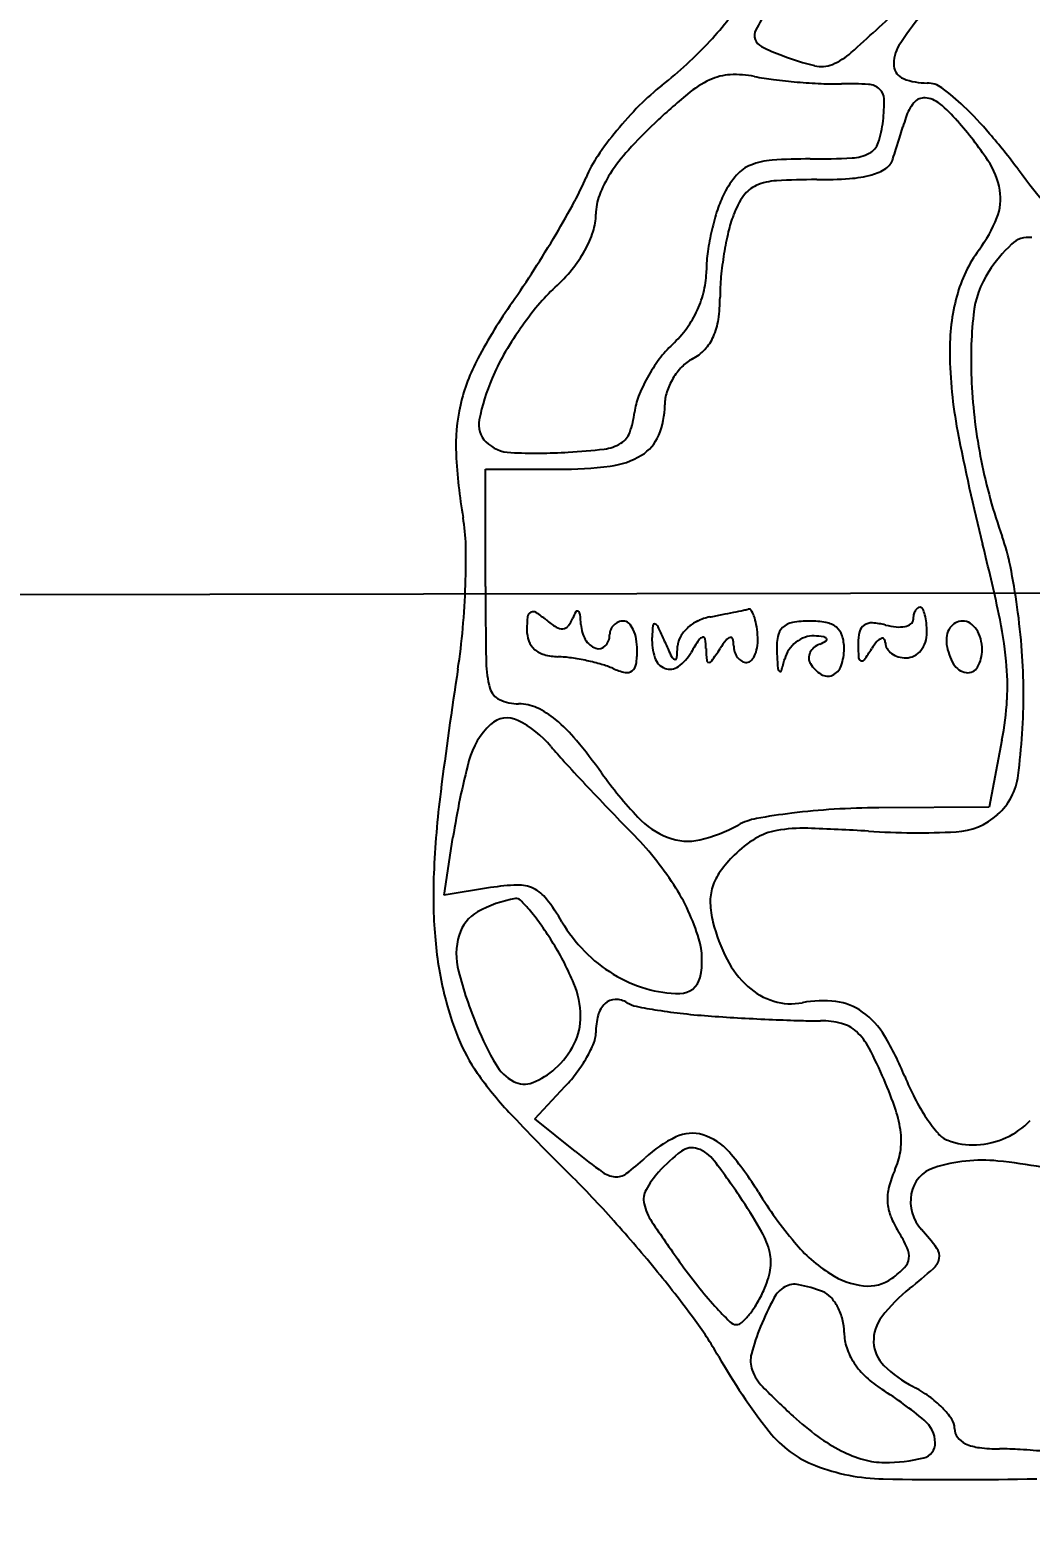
# Model space of a CAD drawing. Header units: millimetres. Extents: x 56222 to 3066687, y -650199 to -121287.
# Drawn here: x 135221.38 to 135226.13, y -182849.92 to -182842.8 of the extents above; entities that cross this region are included whole.
import ezdxf
from ezdxf import colors
from ezdxf.entities.mleader import LeaderData, LeaderLine
from ezdxf.math import Vec2, Vec3

# ---------------------------------------------------------------- set-up
doc = ezdxf.new("R2010")
doc.units = ezdxf.units.MM
doc.header["$MEASUREMENT"] = 0
doc.layers.add('Text', color=7, linetype='Continuous', lineweight=15)
doc.styles.add('style4', font='ARIALN.TTF')

msp = doc.modelspace()

# ---------------------------------------------------------------- linework, layer by layer
for p, q in [((135225.511, -182843.3189), (135225.5278, -182843.2653)), ((135225.4943, -182843.3725), (135225.511, -182843.3189)), ((135223.5427, -182845.4512), (135223.5427, -182844.8935)), ((135223.5427, -182844.8935), (135223.8905, -182844.8935)), ((135225.9991, -182846.1817), (135225.9375, -182846.501)), ((135225.9375, -182846.501), (135225.4126, -182846.5037)), ((135223.3457, -182846.9192), (135223.3881, -182846.6445)), ((135223.5674, -182846.8832), (135223.3457, -182846.9192)), ((135223.7771, -182847.9827), (135223.9224, -182847.8281)), ((135223.9716, -182848.1388), (135223.7771, -182847.9827))]:
    msp.add_line(p, q)
for centre, radius, start, end in [((135223.5599, -182841.8793), 1.4347, 317.03321, 328.30565), ((135225.8296, -182843.3273), 1.1299, 147.0572, 152.39093), ((135214.9912, -182831.4418), 15.4097, 311.90015, 313.08776), ((135226.624, -182843.5828), 1.3188, 139.92122, 147.71983), ((135223.1158, -182841.4657), 2.0416, 308.3797, 317.03321), ((135224.8789, -182842.8301), 0.057, 152.39096, 199.17644), ((135224.8817, -182842.8291), 0.06, 199.17632, 244.27125), ((135225.4064, -182841.7401), 1.2688, 244.27121, 249.18322), ((135225.4362, -182841.6617), 1.3526, 249.18318, 255.9332), ((135225.0744, -182842.6796), 0.3113, 292.28899, 311.90008), ((135225.642, -182842.9625), 0.1572, 147.71977, 185.02348), ((135225.1407, -182842.8414), 0.1365, 255.9332, 292.28895), ((135225.5551, -182842.9702), 0.07, 185.02336, 249.03789), ((135225.1439, -182844.0263), 1.2249, 128.37969, 135.24007), ((135224.8196, -182843.4878), 0.4932, 115.11563, 129.77342), ((135224.7208, -182843.277), 0.2604, 93.06318, 115.11562), ((135224.7316, -182843.4791), 0.4628, 78.72349, 93.06307), ((135225.071, -182841.7771), 1.2727, 258.72352, 262.87678), ((135225.2596, -182840.2679), 2.7936, 262.87677, 265.1841), ((135225.2639, -182840.217), 2.8447, 265.18413, 267.48276), ((135225.2061, -182841.5304), 1.5301, 267.48286, 271.13939), ((135225.2682, -182844.6485), 1.5887, 86.52387, 91.13945), ((135225.3592, -182843.1492), 0.0865, 48.13234, 86.52379), ((135225.3737, -182843.133), 0.0648, 0.9313, 48.13242), ((135225.6433, -182842.7398), 0.3167, 249.03794, 269.99996), ((135225.6433, -182843.1731), 0.1167, 53.37841, 90.00003), ((135225.0318, -182843.996), 1.1419, 46.5208, 53.37843), ((135226.7296, -182845.7823), 3.4786, 129.77344, 133.24094), ((135224.637, -182843.145), 0.8017, 353.43803, 0.93125), ((135225.7365, -182843.2813), 0.204, 139.89045, 162.65068), ((135225.6296, -182843.1913), 0.0643, 86.1837, 139.89048), ((135225.6258, -182843.2478), 0.1209, 50.68443, 86.1838), ((135225.2525, -182843.7037), 0.7101, 41.0975, 50.68437), ((135225.5108, -182844.3902), 1.7416, 135.24003, 140.50963), ((135237.7488, -182847.0587), 12.7962, 162.54564, 162.7558), ((135224.6715, -182844.3759), 1.6654, 40.36908, 46.52071), ((135225.407, -182844.3047), 1.6071, 140.50966, 145.89081), ((135225.807, -182844.8014), 2.132, 133.24106, 138.01058), ((135224.918, -182843.1773), 0.5188, 341.62703, 353.43806), ((135224.3283, -182844.5098), 1.9365, 34.07134, 41.0975), ((135223.2139, -182845.615), 3.5785, 36.89693, 40.36902), ((135225.3274, -182843.3132), 0.0874, 297.58172, 341.62714), ((135224.5611, -182843.7318), 0.5855, 145.89082, 157.32352), ((135224.8817, -182843.9685), 0.8871, 138.01063, 147.19412), ((135224.9272, -182843.7516), 0.329, 93.77265, 111.8481), ((135225.0874, -182846.1814), 2.7641, 89.99997, 93.77267), ((135225.0874, -182839.0772), 4.3401, 270.00001, 272.62679), ((135225.2774, -182843.2175), 0.1954, 272.62682, 297.58179), ((135225.3992, -182843.392), 0.0849, 303.87622, 342.65058), ((135213.2732, -182839.5791), 12.7962, 342.54564, 342.7558), ((135225.6361, -182843.6253), 0.3577, 9.53061, 34.07128), ((135222.895, -182843.0356), 1.2203, 331.45817, 337.32352), ((135224.6026, -182843.7886), 0.555, 147.1942, 158.95562), ((135225.0645, -182843.7788), 0.4337, 139.00931, 152.90825), ((135224.8706, -182843.6104), 0.1769, 111.84812, 139.0093), ((135225.1178, -182841.1438), 2.3719, 269.99996, 273.78778), ((135225.239, -182842.9741), 0.5376, 273.78771, 285.19001), ((135225.3206, -182843.2749), 0.2259, 285.19001, 303.87619), ((135229.6552, -182840.7793), 4.4759, 216.89691, 223.19534), ((135225.157, -182843.8262), 0.5377, 152.90819, 161.85118), ((135224.8851, -182843.6721), 0.1396, 113.03965, 145.16171), ((135224.9428, -182843.8079), 0.2872, 93.26004, 113.03971), ((135225.1178, -182846.8795), 3.3638, 89.99996, 93.2601), ((135225.747, -182843.6067), 0.2453, 338.20597, 9.5306), ((135219.5544, -182841.2187), 5.0229, 329.40847, 331.45823), ((135224.3225, -182843.6808), 0.2549, 158.95566, 179.99995), ((135225.119, -182843.8349), 0.4247, 145.16168, 159.18323), ((135223.8, -182843.6808), 0.2676, 342.0803, 359.99996), ((135225.7325, -182844.0148), 1.1433, 161.85119, 166.938), ((135225.3103, -182843.9077), 0.6293, 159.1832, 166.84308), ((135225.3454, -182843.4462), 0.6777, 323.52837, 338.20601), ((135219.061, -182840.927), 5.5962, 327.37917, 329.40853), ((135223.5778, -182843.609), 0.5012, 330.87502, 342.08025), ((135225.7588, -182844.0209), 1.1703, 166.93794, 171.9929), ((135226.2255, -182844.1216), 1.5692, 166.84305, 170.71427), ((135226.1254, -182843.9077), 0.1171, 82.70548, 133.72469), ((135223.4724, -182843.5502), 0.6218, 320.79041, 330.87505), ((135225.2568, -182843.9503), 0.6634, 171.9929, 179.72535), ((135226.4163, -182844.2378), 0.6539, 143.52836, 165.1184), ((135226.558, -182844.3601), 0.743, 133.72469, 146.76624), ((135226.3053, -182844.1346), 1.65, 170.71434, 174.54111), ((135219.8837, -182841.4536), 4.6193, 325.03587, 327.37919), ((135223.3361, -182843.4391), 0.7977, 312.42351, 320.79048), ((135224.1583, -182843.9451), 0.4352, 347.07955, 359.7254), ((135225.6851, -182844.0754), 1.027, 174.54116, 179.99996), ((135226.3241, -182844.2068), 0.4634, 146.76613, 173.96618), ((135224.4419, -182844.649), 0.8414, 132.42359, 140.52001), ((135224.111, -182843.9342), 0.4837, 335.39812, 347.07955), ((135223.9252, -182844.0754), 0.7329, 351.73026, 359.99995), ((135226.7627, -182844.3298), 1.0124, 165.11834, 180.68021), ((135225.7924, -182845.5854), 2.5907, 145.03586, 151.92165), ((135225.132, -182845.2175), 1.7356, 140.52002, 145.23091), ((135224.0886, -182843.9239), 0.5084, 324.01339, 335.39808), ((135224.0587, -182843.9022), 0.5453, 313.21189, 324.01331), ((135224.3464, -182844.1366), 0.3072, 335.89532, 351.73023), ((135227.9398, -182844.3776), 2.0881, 173.96619, 182.86502), ((135225.1521, -182845.2315), 1.76, 145.23091, 149.92461), ((135224.4249, -182844.1717), 0.2212, 316.72637, 335.89534), ((135224.4566, -182844.8287), 0.9563, 149.92462, 157.33474), ((135224.803, -182844.6945), 0.5418, 133.21184, 143.20408), ((135224.418, -182844.1652), 0.2308, 298.15497, 316.7264), ((135227.8395, -182844.317), 2.0892, 180.68012, 190.85718), ((135224.295, -182844.7865), 0.8935, 151.92166, 167.15476), ((135224.9926, -182844.8364), 0.7786, 143.20413, 150.81868), ((135224.6964, -182844.6191), 0.3057, 135.94315, 149.05027), ((135224.6228, -182844.548), 0.2034, 118.15498, 135.94321), ((135224.5718, -182844.8768), 1.0812, 157.33474, 168.35865), ((135224.9449, -182844.8097), 0.7239, 150.81867, 158.623), ((135224.6962, -182844.619), 0.3055, 149.05024, 162.16193), ((135228.4043, -182844.3543), 2.5531, 182.86507, 191.24737), ((135224.558, -182844.6583), 0.3084, 158.62297, 173.38711), ((135224.5982, -182844.5875), 0.2026, 162.16188, 179.99999), ((135224.273, -182844.7815), 0.871, 167.1548, 182.63134), ((135223.8349, -182844.5744), 0.4195, 339.95307, 353.38705), ((135224.0222, -182844.5875), 0.3735, 337.24952, 359.99999), ((135223.6245, -182844.6816), 0.114, 168.3586, 225.82218), ((135224.135, -182844.6839), 0.1, 301.00505, 339.95309), ((135235.401, -182842.8668), 9.7886, 190.85711, 194.09319), ((135223.6708, -182844.634), 0.1804, 225.82215, 267.5511), ((135224.0829, -182844.5972), 0.2013, 276.87734, 301.00513), ((135224.1804, -182844.6538), 0.2019, 301.2083, 337.24956), ((135225.7824, -182844.7121), 2.382, 182.63141, 189.93621), ((135223.7793, -182842.0981), 2.7186, 267.55107, 273.31336), ((135223.7772, -182842.0631), 2.7537, 273.31335, 276.87732), ((135224.0888, -182844.5027), 0.3786, 277.05631, 301.20835), ((135228.441, -182844.347), 2.5905, 191.24745, 199.53888), ((135223.8905, -182842.9), 1.9935, 269.99996, 277.05634), ((135222.5751, -182845.274), 0.8742, 1.22284, 9.93631), ((135225.0274, -182845.5585), 1.0317, 11.36863, 19.53898), ((135220.0666, -182845.3275), 3.3832, 358.03738, 1.22282), ((135216.4721, -182847.619), 9.7278, 12.08786, 14.09317), ((135222.8962, -182845.987), 3.2055, 7.85904, 11.36871), ((135219.6731, -182845.3141), 3.777, 354.90048, 358.03735), ((135245.1292, -182845.4512), 21.5864, 179.99999, 180.9582), ((135223.7705, -182845.5982), 0.0276, 116.78956, 173.45451), ((135223.7697, -182845.5966), 0.0258, 57.39416, 116.78963), ((135224.1622, -182845.6836), 0.2204, 149.3339, 158.13731), ((135223.9793, -182845.5752), 0.00783, 52.50139, 149.33402), ((135223.9699, -182845.5874), 0.0232, 6.63682, 52.50118), ((135222.8857, -182836.5798), 9.1793, 281.19576, 281.54916), ((135222.9083, -182836.6901), 9.0667, 281.54913, 281.8505), ((135224.6606, -182845.041), 0.5339, 281.85051, 284.22522), ((135224.795, -182845.5713), 0.0132, 33.51711, 104.22522), ((135224.6978, -182845.6357), 0.1298, 20.25688, 33.51704), ((135225.6482, -182845.6013), 0.0708, 151.11691, 167.81857), ((135225.6261, -182845.5891), 0.0455, 129.90367, 151.1168), ((135225.6094, -182845.5691), 0.0195, 89.99995, 129.90371), ((135225.6094, -182845.5638), 0.0142, 26.54027, 90.00002), ((135225.4882, -182845.6243), 0.1497, 15.25513, 26.54014), ((135222.6123, -182846.0262), 3.4921, 4.40716, 7.85909), ((135224.2775, -182845.6564), 0.5379, 173.45469, 179.99998), ((135223.5245, -182845.98), 0.4809, 50.30986, 57.39418), ((135224.1049, -182845.2806), 0.428, 230.30979, 238.12648), ((135223.9077, -182845.5978), 0.0545, 238.1266, 273.79889), ((135223.909, -182845.6178), 0.0345, 273.79865, 322.29628), ((135223.813, -182845.5435), 0.1558, 322.29627, 338.13735), ((135223.3328, -182845.6616), 0.6647, 2.58308, 6.63691), ((135224.1543, -182845.6245), 0.1577, 182.58299, 209.87252), ((135224.1992, -182845.6812), 0.0661, 134.99993, 157.3759), ((135224.1992, -182845.6812), 0.0661, 112.6241, 135.00007), ((135224.1988, -182845.6803), 0.0651, 89.99998, 112.62404), ((135224.1988, -182845.6506), 0.0354, 44.91717, 89.99997), ((135224.1468, -182845.7025), 0.1089, 25.38956, 44.91715), ((135225.2489, -182845.7314), 0.915, 174.03321, 177.61986), ((135224.3468, -182845.6371), 0.00802, 71.61433, 174.03321), ((135224.3416, -182845.6528), 0.0246, 24.8778, 71.61428), ((135221.868, -182846.7998), 2.7511, 23.25388, 24.87785), ((135224.6462, -182845.8053), 0.2123, 116.31991, 132.3341), ((135224.6511, -182845.8152), 0.2233, 100.90208, 116.32), ((135222.3861, -182834.0553), 11.7528, 280.90219, 281.19577), ((135224.595, -182845.6736), 0.2393, 10.22207, 20.25685), ((135224.3531, -182845.7173), 0.4852, 4.30786, 10.22199), ((135225.0096, -182845.7026), 0.0783, 133.34368, 170.37397), ((135225.0182, -182845.7116), 0.0907, 99.73813, 133.34371), ((135225.0846, -182846.0985), 0.4833, 90.00001, 99.7381), ((135225.0846, -182846.0498), 0.4345, 79.71267, 89.99997), ((135225.1423, -182845.7314), 0.111, 51.34025, 79.71258), ((135225.1595, -182845.71), 0.0835, 17.33431, 51.34013), ((135225.3737, -182845.6792), 0.0534, 124.09771, 166.04164), ((135225.379, -182845.6871), 0.063, 86.46658, 124.09783), ((135225.3628, -182845.9502), 0.3266, 75.345, 86.46654), ((135225.5244, -182845.3323), 0.312, 255.34505, 264.72852), ((135225.5096, -182845.4924), 0.1513, 264.72854, 280.85105), ((135225.5244, -182845.5696), 0.0727, 280.85102, 305.18572), ((135225.5522, -182845.6091), 0.0244, 305.18583, 0.00017), ((135225.6844, -182845.6091), 0.1078, 167.81849, 180), ((135225.3986, -182845.6488), 0.2425, 5.90642, 15.25511), ((135225.1943, -182845.6699), 0.4479, 359.99998, 5.90632), ((135225.8148, -182845.6913), 0.0768, 118.59496, 145.56562), ((135225.8121, -182845.6863), 0.0711, 90.00001, 118.59485), ((135225.8121, -182845.6797), 0.0645, 56.7845, 89.99993), ((135225.7885, -182845.7156), 0.1074, 34.11875, 56.78457), ((135224.0134, -182846.0039), 2.0154, 5.64361, 12.08792), ((135220.3643, -182845.3757), 3.0831, 351.24786, 354.9005), ((135223.8963, -182845.6564), 0.1568, 179.99992, 200.1003), ((135223.8399, -182845.677), 0.0967, 200.10036, 228.9578), ((135224.0988, -182845.6564), 0.0936, 209.87257, 250.16257), ((135224.056, -182845.6808), 0.0773, 317.03668, 359.99998), ((135224.1983, -182845.6808), 0.0651, 157.37596, 180.00002), ((135224.0822, -182845.7332), 0.1804, 10.42061, 25.38947), ((135223.9719, -182845.7535), 0.2925, 360, 10.42064), ((135224.6083, -182845.7047), 0.2739, 177.61994, 198.13416), ((135226.7975, -182844.6815), 2.6142, 203.25387, 204.94406), ((135224.5532, -182845.7386), 0.0966, 150.00781, 177.60504), ((135224.6213, -182845.778), 0.1753, 132.33399, 150.00785), ((135225.8152, -182846.5178), 1.4977, 147.16084, 149.79313), ((135224.5826, -182845.7222), 0.0307, 104.12834, 147.16087), ((135224.5775, -182845.702), 0.00987, 8.76108, 104.12841), ((135224.2148, -182845.7579), 0.3768, 1.74588, 8.76104), ((135225.1546, -182846.0673), 0.5912, 142.28114, 147.12741), ((135224.7147, -182845.727), 0.035, 104.24571, 142.28102), ((135224.7085, -182845.703), 0.0102, 15.97215, 104.24583), ((135224.6092, -182845.7314), 0.1135, 0.70185, 15.97191), ((135224.5572, -182845.7019), 0.2805, 354.03082, 4.30783), ((135225.2631, -182845.7456), 0.3354, 170.37399, 182.95129), ((135225.1182, -182845.8424), 0.1605, 128.06317, 145.77622), ((135225.1134, -182845.8363), 0.1527, 109.8824, 128.06308), ((135225.1004, -182845.8003), 0.1144, 87.30427, 109.88248), ((135225.0785, -182846.2655), 0.5801, 82.93557, 87.30419), ((135225.0562, -182845.5331), 0.2063, 291.95741, 300.98347), ((135225.1472, -182845.7113), 0.0216, 35.6862, 82.93563), ((135225.1584, -182845.7032), 0.00786, 300.98303, 35.68591), ((135225.0426, -182845.7464), 0.2059, 359.99998, 17.33434), ((135225.5401, -182845.7205), 0.2249, 166.0416, 180.46998), ((135225.6624, -182845.9291), 0.3365, 140.05622, 147.12748), ((135225.4463, -182845.7481), 0.0546, 112.93547, 140.0562), ((135225.4294, -182845.7081), 0.0112, 37.36007, 112.93534), ((135225.4144, -182845.7195), 0.03, 0.80991, 37.36027), ((135225.5184, -182845.6771), 0.1227, 320.71055, 341.61848), ((135225.4965, -182845.6699), 0.1457, 341.61845, 359.99999), ((135225.8646, -182845.7076), 0.1302, 169.56714, 188.34962), ((135225.8289, -182845.701), 0.0939, 145.56561, 169.56714), ((135225.7555, -182845.738), 0.1474, 15.09517, 34.11871), ((135225.704, -182845.7519), 0.2006, 0.00001, 15.09506), ((135223.8544, -182845.6604), 0.1187, 228.95771, 254.42259), ((135223.898, -182845.5041), 0.281, 254.42262, 267.80178), ((135223.8629, -182846.418), 0.6336, 81.90641, 87.80176), ((135224.0814, -182845.7046), 0.0425, 250.16262, 317.03675), ((135223.8279, -182845.7535), 0.4366, 351.16931, 359.99995), ((135224.45, -182845.7734), 0.0253, 204.94413, 251.03186), ((135223.6146, -182845.6994), 0.8428, 353.79124, 357.60495), ((135224.3306, -182845.6535), 0.2201, 306.01282, 329.79309), ((135225.6402, -182845.7145), 1.0492, 181.74593, 184.8404), ((135222.812, -182844.5534), 2.1981, 325.31304, 327.12744), ((135224.8316, -182845.7287), 0.1089, 180.70198, 197.46063), ((135224.8105, -182845.7353), 0.0868, 197.46057, 217.32668), ((135224.796, -182845.7464), 0.0685, 217.32654, 239.98714), ((135224.7399, -182845.7397), 0.0923, 317.51743, 338.51559), ((135224.6752, -182845.7142), 0.1618, 338.51555, 354.03088), ((135228.2071, -182845.5938), 3.2833, 182.95131, 184.26177), ((135225.1016, -182845.8312), 0.1404, 145.77624, 165.35457), ((135225.1372, -182845.7904), 0.0568, 154.06879, 181.84038), ((135225.1513, -182845.7973), 0.0726, 129.99791, 154.0688), ((135225.1732, -182845.8234), 0.1067, 111.95729, 129.9979), ((135225.0082, -182845.7464), 0.2404, 340.13363, 359.99996), ((135226.7623, -182845.7105), 1.4472, 180.47006, 183.1484), ((135224.3747, -182845.0969), 1.1967, 324.05655, 327.12742), ((135225.4971, -182845.7184), 0.0527, 180.80982, 211.90634), ((135225.5211, -182845.7034), 0.081, 211.90636, 234.43805), ((135225.5354, -182845.6834), 0.1056, 234.43813, 253.89541), ((135225.5438, -182845.6543), 0.1359, 253.89525, 269.99997), ((135225.5438, -182845.7094), 0.0807, 269.99999, 297.7002), ((135225.5333, -182845.6894), 0.1034, 297.70017, 320.71067), ((135225.989, -182845.6893), 0.2559, 188.34961, 210.67881), ((135225.7371, -182845.7519), 0.1676, 330.57637, 0.00003), ((135223.5806, -182845.9515), 2.5209, 0.00003, 4.40714), ((135245.4619, -182849.2396), 22.3102, 171.24786, 172.75701), ((135224.0242, -182845.8042), 0.4785, 180.95817, 195.80585), ((135223.8023, -182846.8439), 1.0638, 77.90735, 81.90642), ((135223.8108, -182846.8042), 1.0231, 73.87096, 77.90738), ((135223.974, -182846.24), 0.4358, 66.2334, 73.87107), ((135224.2703, -182845.567), 0.2995, 246.23345, 257.73107), ((135224.2154, -182845.8195), 0.0412, 257.73116, 307.36674), ((135224.2104, -182845.8129), 0.0494, 307.3667, 351.16939), ((135224.4244, -182845.765), 0.0804, 198.13417, 249.16384), ((135224.42, -182845.7765), 0.0681, 249.16381, 306.01272), ((135224.4445, -182845.7897), 0.00804, 251.03149, 353.79102), ((135224.6046, -182845.8022), 0.00988, 184.84063, 270.0001), ((135224.6046, -182845.7941), 0.018, 269.99999, 325.31312), ((135224.7852, -182845.765), 0.0471, 239.98728, 270.00001), ((135224.7852, -182845.7812), 0.0308, 269.99996, 317.51743), ((135224.9556, -182845.8361), 0.0228, 184.26171, 228.90812), ((135224.9445, -182845.8489), 0.00582, 228.90799, 342.69837), ((135223.7717, -182845.4836), 1.2342, 342.69845, 345.35456), ((135225.1319, -182845.7905), 0.0516, 181.84041, 211.71751), ((135225.2226, -182845.7345), 0.1582, 211.71749, 238.09194), ((135225.1615, -182845.8019), 0.0773, 293.91865, 340.13355), ((135225.3333, -182845.7891), 0.016, 183.14831, 249.578), ((135225.3325, -182845.7913), 0.0137, 249.57802, 324.05641), ((135225.8419, -182845.7766), 0.0849, 210.67879, 261.43828), ((135225.8371, -182845.8083), 0.0528, 261.43832, 330.57641), ((135224.8367, -182845.9226), 1.1881, 356.75655, 5.64371), ((135225.1695, -182845.8198), 0.0577, 238.09192, 293.91862), ((135223.6462, -182845.9112), 0.0857, 195.8059, 245.13863), ((135223.7006, -182845.7939), 0.215, 245.13862, 270.00005), ((135224.5822, -182845.9082), 1.443, 349.07474, 356.7566), ((135222.9779, -182845.9515), 3.1236, 352.67458, 359.99998), ((135223.7006, -182846.217), 0.2082, 65.3621, 89.99996), ((135223.6215, -182846.3894), 0.3978, 50.18661, 65.36198), ((135223.8115, -182846.37), 0.359, 132.85943, 165.23942), ((135223.6457, -182846.1914), 0.1153, 63.83436, 132.85939), ((135223.4832, -182846.5221), 0.4838, 39.90176, 63.83438), ((135223.386, -182846.6719), 0.7656, 39.70703, 50.18668), ((135225.5135, -182844.8245), 2.1627, 219.90174, 222.39011), ((135221.835, -182847.9599), 2.7817, 35.69451, 39.7071), ((135226.9297, -182847.1916), 3.5836, 165.23946, 171.21772), ((135232.4074, -182838.5317), 11.4968, 222.39004, 223.11197), ((135225.8173, -182845.099), 2.1217, 215.69454, 223.07421), ((135225.7766, -182846.3113), 0.3018, 311.98101, 352.67458), ((135227.9096, -182847.0088), 4.6167, 172.757, 177.61106), ((135233.4283, -182837.5759), 12.8953, 223.1119, 223.83726), ((135232.661, -182838.3127), 11.8315, 223.83723, 224.61095), ((135224.5505, -182846.2834), 0.3875, 223.07418, 249.06115), ((135224.8826, -182846.8356), 0.2855, 100.39531, 118.93601), ((135225.3506, -182849.3867), 2.8791, 96.99735, 100.39543), ((135225.3947, -182849.7461), 3.2413, 93.42317, 96.99744), ((135225.4332, -182850.3904), 3.8867, 90.30396, 93.42318), ((135225.7643, -182846.2976), 0.3203, 272.94456, 311.98098), ((135223.1017, -182847.7431), 1.5966, 33.13349, 44.611), ((135224.404, -182845.97), 0.7036, 282.93884, 298.93592), ((135224.9795, -182846.9042), 0.2971, 100.07148, 121.22053), ((135225.053, -182847.3181), 0.7174, 88.22754, 100.07148), ((135224.805, -182855.3304), 8.7335, 86.32807, 88.2275), ((135225.5954, -182843.0143), 3.6079, 266.32801, 272.94453), ((135224.5039, -182846.4049), 0.2573, 249.06106, 282.93888), ((135225.0984, -182847.1004), 0.5265, 121.22051, 135.00002), ((135225.1886, -182847.1906), 0.654, 135.00004, 144.08445), ((135225.7186, -182846.9174), 2.4238, 177.61105, 184.69743), ((135224.866, -182846.957), 0.2557, 144.08446, 162.40337), ((135223.7262, -182847.8619), 0.9915, 91.86916, 99.21746), ((135223.6993, -182847.0374), 0.1666, 64.38455, 91.86906), ((135223.697, -182847.0422), 0.1719, 37.47407, 64.3846), ((135223.6125, -182847.4097), 0.9866, 16.67283, 33.1335), ((135224.8387, -182846.9483), 0.227, 162.40351, 182.09582), ((135223.7817, -182847.492), 0.5653, 99.84507, 119.25822), ((135223.6896, -182846.9616), 0.0269, 44.46762, 99.84492), ((135223.0334, -182847.6057), 0.9465, 40.21873, 44.46776), ((135222.9993, -182847.6346), 0.9912, 35.12588, 40.21864), ((135222.9736, -182847.5968), 1.0834, 30.57093, 37.47413), ((135225.0558, -182846.9403), 0.4443, 182.09579, 194.01059), ((135223.5971, -182847.1625), 0.1876, 119.25829, 163.40109), ((135222.424, -182848.0392), 1.6944, 31.71748, 35.12587), ((135224.5388, -182846.6722), 0.7345, 210.57092, 224.38583), ((135225.4183, -182846.8499), 0.8179, 194.01057, 207.29015), ((135225.1145, -182846.9671), 1.8177, 184.69743, 193.49008), ((135223.7236, -182847.2002), 0.3196, 163.40116, 194.5492), ((135224.2146, -182847.2293), 0.358, 346.90858, 16.6728), ((135222.7215, -182847.8553), 1.3447, 22.5891, 31.71744), ((135224.5141, -182846.6964), 0.6999, 224.38574, 238.70865), ((135225.319, -182846.7861), 1.9679, 194.5492, 202.67653), ((135225.0935, -182847.0175), 0.4524, 207.29004, 227.97749), ((135223.5742, -182847.5006), 0.4213, 0.9127, 22.58906), ((135224.4932, -182846.7307), 0.6597, 238.7087, 253.48403), ((135224.4673, -182847.2881), 0.0986, 270.00001, 346.90856), ((135224.7449, -182847.0557), 1.4376, 193.49009, 202.1333), ((135224.1606, -182847.4858), 0.0711, 90.38675, 133.812), ((135224.1609, -182847.5212), 0.1065, 58.28248, 90.3868), ((135224.4673, -182846.818), 0.5686, 253.4841, 269.99995), ((135225.0088, -182847.1115), 0.3259, 227.97744, 252.99243), ((135224.9961, -182847.1528), 0.2827, 252.99237, 280.82221), ((135225.1462, -182847.9376), 0.5164, 82.94539, 100.82223), ((135223.7135, -182847.4984), 0.2819, 333.19234, 0.91266), ((135224.3931, -182847.5738), 0.3255, 165.13196, 179.99995), ((135224.1944, -182847.5211), 0.1199, 133.81205, 165.13195), ((135224.286, -182847.3188), 0.1315, 238.28253, 258.56301), ((135224.7486, -182845.032), 2.4646, 258.56294, 260.96492), ((135224.7584, -182844.9703), 2.527, 260.96493, 263.77687), ((135224.8556, -182844.079), 3.4236, 263.77687, 266.01637), ((135225.3106, -182837.5449), 9.9736, 266.01637, 266.83295), ((135225.1758, -182847.6979), 0.2748, 54.28578, 82.94537), ((135225.1129, -182847.7854), 0.3826, 30.96785, 54.28573), ((135224.9304, -182846.9485), 1.5468, 202.67646, 210.06505), ((135225.4239, -182835.4977), 12.0239, 266.83293, 267.54271), ((135225.3722, -182836.7032), 10.8173, 267.54264, 268.25677), ((135225.1202, -182844.9823), 2.5343, 268.25678, 270.35512), ((135225.1383, -182847.9051), 0.3885, 75.44559, 90.35511), ((135225.1943, -182847.6896), 0.1659, 47.28927, 75.4456), ((135224.2201, -182847.2692), 0.8711, 202.13327, 214.71194), ((135223.6017, -182847.4419), 0.4071, 312.14475, 333.19222), ((135223.5049, -182847.3925), 0.5989, 330.26308, 337.41151), ((135223.9406, -182847.5738), 0.127, 337.41151, 359.99993), ((135225.1091, -182847.7819), 0.2914, 27.75877, 47.28932), ((135224.2899, -182848.2793), 1.3425, 21.80737, 30.96775), ((135223.3981, -182847.3315), 0.7219, 323.43864, 330.26307), ((135223.5603, -182848.5971), 2.0417, 23.11579, 27.75887), ((135224.8186, -182846.8546), 1.5991, 214.71199, 223.26366), ((135223.777, -182847.6161), 0.2141, 210.06507, 241.83651), ((135223.6401, -182847.4843), 0.35, 291.32245, 312.14469), ((135223.3778, -182847.3165), 0.7472, 316.78824, 323.43864), ((135223.7276, -182847.7085), 0.1093, 241.83641, 291.32244), ((135223.5916, -182848.5837), 2.0077, 18.67297, 23.11581), ((135226.6236, -182847.3456), 1.1711, 201.80741, 207.45014), ((135226.444, -182847.4389), 0.9687, 207.45018, 213.95563), ((135231.8364, -182840.2498), 11.2362, 223.26365, 225.29232), ((135224.993, -182848.1101), 0.5285, 6.68365, 18.67296), ((135226.2941, -182847.5398), 0.788, 213.95562, 220.66716), ((135225.8698, -182847.742), 0.3624, 294.30263, 316.51151), ((135224.5251, -182848.229), 0.1777, 73.15579, 115.54718), ((135224.4997, -182848.313), 0.2654, 40.56435, 73.1557), ((135225.196, -182848.0863), 0.324, 350.61475, 6.68367), ((135225.7812, -182847.9804), 0.1119, 220.667, 249.00639), ((135224.7022, -182848.5994), 0.5882, 115.54717, 132.94055), ((135224.5244, -182848.204), 0.0835, 71.1071, 126.90466), ((135224.4972, -182848.2837), 0.1678, 37.0847, 71.10712), ((135225.8605, -182847.7739), 0.333, 249.00634, 273.05525), ((135225.8573, -182847.7142), 0.3928, 273.05522, 294.30267), ((135226.0353, -182845.5679), 3.2967, 231.24442, 234.03138), ((135223.5712, -182847.3841), 1.072, 306.73822, 312.94047), ((135224.9347, -182848.7503), 0.7667, 126.90475, 137.85526), ((135221.6683, -182850.422), 3.7139, 33.49534, 37.08474), ((135223.5508, -182849.1253), 1.5145, 31.57951, 40.56438), ((135225.1627, -182848.0808), 0.3578, 335.69758, 350.61464), ((135225.9046, -182848.929), 0.7494, 84.22108, 107.75351), ((135225.7156, -182850.7966), 2.6265, 74.96922, 84.22112), ((135220.2162, -182851.9891), 5.2818, 42.02521, 45.29222), ((135224.1692, -182848.1393), 0.1196, 234.03132, 264.79546), ((135224.1655, -182848.1803), 0.0784, 264.79538, 306.7382), ((135224.6975, -182848.5357), 0.4468, 137.85532, 151.14448), ((135225.9224, -182848.4239), 0.4758, 155.69763, 165.86165), ((135225.7248, -182848.3674), 0.1597, 107.75348, 169.80422), ((135224.3892, -182848.3657), 0.0947, 151.14451, 193.11613), ((135226.5564, -182847.2778), 2.0135, 211.57957, 219.92136), ((135225.6834, -182848.3637), 0.2293, 165.86172, 183.40708), ((135225.7656, -182848.3748), 0.2012, 169.80416, 222.14474), ((135224.5481, -182848.3287), 0.2579, 193.11618, 213.79181), ((135222.5491, -182849.8391), 2.6576, 29.71487, 33.49536), ((135225.6778, -182848.364), 0.2237, 183.40711, 201.21355), ((135219.0044, -182853.0812), 6.913, 39.3551, 42.02519), ((135230.1575, -182844.5747), 7.0075, 213.79179, 215.68389), ((135225.8776, -182848.2865), 0.438, 201.2136, 211.98529), ((135224.5422, -182848.7016), 0.3627, 13.29244, 29.71481), ((135224.8844, -182848.9067), 0.7329, 25.00831, 31.98524), ((135224.7285, -182849.3134), 1.1976, 36.63342, 42.14467), ((135224.7003, -182848.6642), 0.2003, 349.17394, 13.29243), ((135225.5933, -182848.0836), 0.7578, 219.9213, 237.22148), ((135225.4669, -182848.635), 0.0902, 352.37907, 25.00837), ((135225.6406, -182848.6351), 0.0609, 348.58395, 36.63338), ((135219.4949, -182852.6789), 6.2787, 36.64604, 39.35508), ((135226.9992, -182846.8428), 3.1192, 215.68389, 218.31892), ((135224.4766, -182848.6214), 0.428, 335.50453, 349.17397), ((135225.1982, -182848.3609), 0.4712, 306.17496, 315.69776), ((135225.481, -182848.6369), 0.076, 315.69779, 352.37905), ((135223.7841, -182846.5628), 2.8484, 308.5679, 311.53818), ((135225.6155, -182848.6301), 0.0865, 311.53825, 348.58394), ((135225.0138, -182848.8658), 0.0961, 78.42404, 119.51359), ((135224.8908, -182849.4662), 0.7089, 69.00634, 78.42413), ((135225.3828, -182848.4106), 0.3689, 237.22147, 263.4756), ((135225.3627, -182848.5859), 0.1924, 263.47564, 306.17496), ((135226.038, -182847.6025), 1.8941, 218.31892, 222.14776), ((135224.2654, -182848.5252), 0.6601, 329.41498, 335.50455), ((135226.3471, -182849.5902), 1.6192, 152.24231, 157.49999), ((135225.0321, -182848.8982), 0.1333, 119.51353, 152.24231), ((135225.1066, -182848.9038), 0.1066, 43.0604, 69.00641), ((135225.0235, -182848.9815), 0.2203, 27.98368, 43.06048), ((135226.0499, -182849.4044), 0.786, 128.56791, 142.31111), ((135226.1909, -182847.464), 2.1004, 222.14779, 224.96362), ((135224.5336, -182848.7026), 0.3378, 312.65818, 321.34716), ((135224.4433, -182848.6303), 0.4535, 321.34711, 329.41515), ((135224.9863, -182849.0013), 0.2625, 14.12886, 27.98372), ((135223.0952, -182850.0006), 1.7914, 29.75515, 36.64599), ((135224.7362, -182848.9169), 0.0444, 224.96364, 269.99993), ((135224.7362, -182848.9225), 0.0388, 270.00003, 312.65818), ((135225.7795, -182849.3551), 1.0049, 157.49996, 165.28415), ((135224.9929, -182848.9996), 0.2557, 360, 14.12885), ((135225.5767, -182849.0388), 0.1881, 142.31116, 182.05595), ((135225.4747, -182848.9996), 0.2261, 179.99997, 198.82388), ((135225.5516, -182849.0397), 0.1629, 182.05592, 225.68914), ((135227.1867, -182847.6616), 2.9215, 209.75516, 218.25327), ((135224.9355, -182849.1335), 0.1322, 165.2841, 199.9859), ((135225.553, -182848.9729), 0.3089, 198.82387, 213.72267), ((135225.0131, -182849.1052), 0.2149, 199.98592, 224.54494), ((135225.6097, -182848.9351), 0.3771, 213.72274, 227.12154), ((135225.8432, -182848.741), 0.5804, 225.68908, 242.65561), ((135227.671, -182846.4892), 3.9443, 224.54496, 227.4969), ((135225.7126, -182848.8243), 0.5282, 227.12156, 237.5294), ((135224.3744, -182850.9273), 1.9644, 50.29996, 57.52943), ((135225.2939, -182849.8032), 0.6155, 54.42809, 62.65566), ((135225.3634, -182849.7061), 0.496, 44.75582, 54.42802), ((135225.9578, -182848.3587), 1.4084, 227.49691, 233.66228), ((135225.4515, -182849.6187), 0.3719, 33.97755, 44.75587), ((135225.6944, -182849.4551), 0.0791, 0.00003, 33.97762), ((135225.297, -182849.1515), 0.5151, 218.25335, 248.94681), ((135225.5361, -182849.5279), 0.1457, 1.90659, 50.29992), ((135225.8433, -182849.4551), 0.0698, 180.00003, 217.21827), ((135225.5958, -182848.8508), 0.7975, 233.66225, 243.10063), ((135225.61, -182849.5255), 0.0718, 283.5568, 1.90656), ((135225.8681, -182849.4362), 0.101, 217.21831, 245.43852), ((135225.9187, -182849.3255), 0.2227, 245.4384, 263.04893), ((135225.9894, -182848.7456), 0.8069, 263.0489, 269.80601), ((135225.9808, -182851.2992), 1.7467, 86.54681, 89.80604), ((135225.8339, -182853.7338), 4.1857, 84.85041, 86.54679), ((135225.5028, -182849.0341), 0.592, 243.10065, 254.13325), ((135225.4406, -182849.253), 0.3644, 254.13332, 269.99994), ((135225.4406, -182848.8229), 0.7945, 270.00001, 283.55685), ((135225.4527, -182848.7469), 0.9486, 248.94678, 268.89568), ((135225.7716, -182832.2077), 17.491, 268.89567, 271.28597)]:
    msp.add_arc(centre, radius, start, end)

# ---------------------------------------------------------------- leaders
at = {"layer": 'Text', "color": 1, "lineweight": 0, "ltscale": 20}
ml = msp.add_multileader_mtext('Standard', dxfattribs=at)
ml.set_content('frame_\\Pply+veneer\\Pfinish', color=1, style='style4')
ml.set_leader_properties()
ml.build(insert=Vec2(0, 0))
ml.multileader.update_dxf_attribs({"dogleg_length": 2.0246, "arrow_head_size": 2})
ctx = ml.context
ctx.base_point, ctx.char_height, ctx.arrow_head_size, ctx.landing_gap_size, ctx.plane_origin = Vec3(135313.369, -182845.3509), 3, 2, 0.4, Vec3(135249.0093, -182843.3509)
notes = []
notes.append((ctx, [(0, (1, 1, 0), (135311.3444, -182845.3509), (1, 0), 2.0246, [(0, [(135187.0188, -182845.5403)], 0, [])])]))
ctx.mtext.insert = Vec3(135313.769, -182843.8263)
for ctx, leaders in notes:
    for number, flags, end, landing, length, lines in leaders:
        leader = LeaderData()
        leader.index, (leader.has_last_leader_line, leader.has_dogleg_vector, leader.attachment_direction) = number, flags
        leader.last_leader_point, leader.dogleg_vector, leader.dogleg_length = Vec3(end), Vec3(landing), length
        for number, points, colour, breaks in lines:
            line = LeaderLine()
            line.index, line.vertices, line.color, line.breaks = number, Vec3.list(points), colors.encode_raw_color(colour), breaks
            leader.lines.append(line)
        ctx.leaders.append(leader)

doc.saveas('drawing.dxf')
